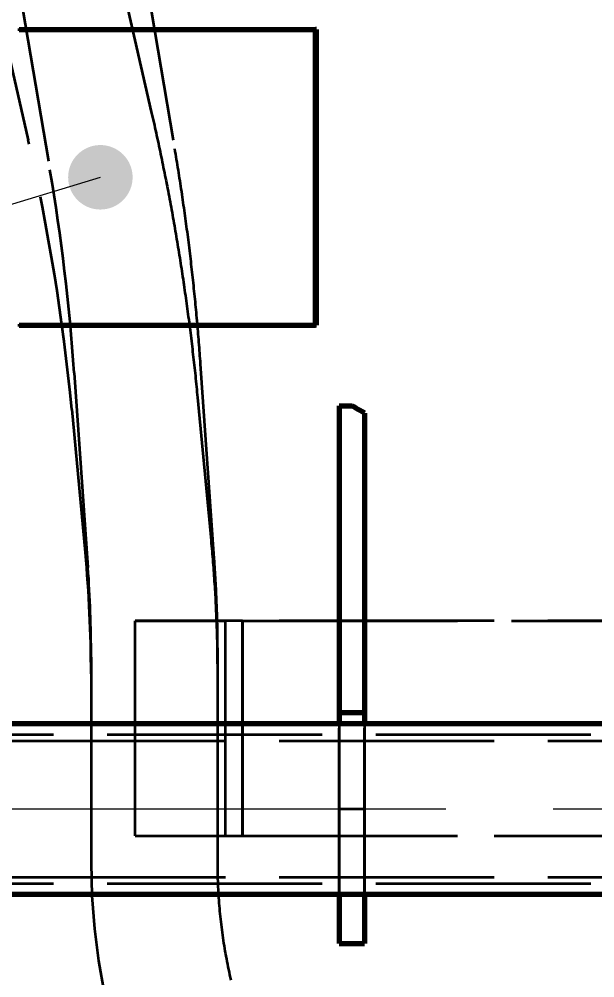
# Model space of a CAD drawing. Header units: millimetres. Extents: x 0 to 2382, y 0 to 420.
# Drawn here: x 143.16 to 153.87, y 230.86 to 248.69 of the extents above; entities that cross this region are included whole.
import ezdxf

# ---------------------------------------------------------------- set-up
doc = ezdxf.new("R2010")
doc.units = ezdxf.units.MM
doc.linetypes.add('IRAM-E-TRAZOS', pattern=[5, 4, -1])
doc.linetypes.add('IRAM-F-TRAZO-PUNTO', pattern=[20, 15, -2, 1, -2])
for name, color, linetype, lineweight in [('01-VISIBLE', 7, 'CONTINUOUS', 70), ('02-OCULTA', 4, 'IRAM-E-TRAZOS', 35), ('03-EJE', 1, 'IRAM-F-TRAZO-PUNTO', 18), ('04-COTA', 3, 'CONTINUOUS', 18), ('08-FINA', 5, 'CONTINUOUS', 18)]:
    doc.layers.add(name, color=color, linetype=linetype, lineweight=lineweight)
doc.styles.add('ISO3098', font='isocpeur.ttf')
doc.dimstyles.new('FLAMA-IRAM', dxfattribs={"dimtxt": 3.5, "dimasz": 3.5, "dimexe": 2, "dimexo": 1.5, "dimgap": 1, "dimtad": 1, "dimdec": 1, "dimtxsty": 'ISO3098', "dimblk": 'IRAM_FLECHA', "dimblk1": 'IRAM_FLECHA', "dimblk2": 'IRAM_FLECHA', "dimcen": 2.5, "dimclrd": 256, "dimclre": 256, "dimclrt": 256, "dimazin": 3, "dimtfac": 1, "dimtmove": 0, "dimatfit": 3, "dimlwd": 18, "dimlwe": 18})

# ---------------------------------------------------------------- blocks, each defined once
blk = doc.blocks.new('IRAM_FLECHA')
blk.add_solid([(0, 0), (-1, 0.125), (-1, -0.125)])

msp = doc.modelspace()

# ---------------------------------------------------------------- hatches: boundary and pattern name
at = {"layer": '08-FINA'}
h = msp.add_hatch(color=7, dxfattribs=at)
h.dxf.hatch_style = 1
edge = h.paths.add_edge_path()
edge.add_arc((144.673, 245.749), 0.6, 0, 360)

# ---------------------------------------------------------------- linework, layer by layer
at = {"layer": '01-VISIBLE'}
for p, q in [((148.676, 242.999), (148.676, 248.499)), ((148.693, 248.499), (148.676, 248.499)), ((148.693, 242.999), (148.693, 248.499)), ((148.693, 242.999), (148.676, 242.999)), ((149.113, 241.5), (149.113, 235.794)), ((149.113, 241.5), (149.35, 241.5)), ((149.588, 241.364), (149.588, 235.794)), ((149.113, 235.794), (149.113, 235.587)), ((149.113, 235.794), (149.588, 235.794)), ((149.588, 235.794), (149.588, 235.587)), ((139.8, 235.587), (179.2, 235.587)), ((139.8, 232.412), (179.2, 232.412)), ((149.113, 232.412), (149.113, 231.5)), ((149.588, 232.412), (149.588, 231.5)), ((149.113, 231.5), (149.588, 231.5))]:
    msp.add_line(p, q, dxfattribs=at)
for points in [[(143.161, 248.499), (143.211, 248.499), (143.261, 248.499), (143.311, 248.499), (143.361, 248.499), (143.412, 248.499), (143.462, 248.499), (143.512, 248.499), (143.562, 248.499), (143.612, 248.499), (143.662, 248.499), (143.712, 248.499), (143.763, 248.499), (143.813, 248.499), (143.863, 248.499), (143.913, 248.499), (143.963, 248.499), (144.013, 248.499), (144.063, 248.499), (144.114, 248.499), (144.164, 248.499), (144.214, 248.499), (144.264, 248.499), (144.314, 248.499), (144.364, 248.499), (144.414, 248.499), (144.465, 248.499), (144.515, 248.499), (144.565, 248.499), (144.615, 248.499), (144.665, 248.499), (144.715, 248.499), (144.765, 248.499), (144.815, 248.499), (144.866, 248.499), (144.916, 248.499), (144.966, 248.499), (145.016, 248.499), (145.066, 248.499), (145.116, 248.499), (145.166, 248.499), (145.217, 248.499), (145.267, 248.499), (145.317, 248.499), (145.367, 248.499), (145.417, 248.499), (145.467, 248.499), (145.517, 248.499), (145.568, 248.499), (145.618, 248.499), (145.668, 248.499), (145.718, 248.499), (145.768, 248.499), (145.818, 248.499), (145.868, 248.499), (145.919, 248.499), (145.969, 248.499), (146.019, 248.499), (146.069, 248.499), (146.119, 248.499), (146.169, 248.499), (146.219, 248.499), (146.27, 248.499), (146.32, 248.499), (146.37, 248.499), (146.42, 248.499), (146.47, 248.499), (146.52, 248.499), (146.57, 248.499), (146.62, 248.499), (146.671, 248.499), (146.721, 248.499), (146.771, 248.499), (146.821, 248.499), (146.871, 248.499), (146.921, 248.499), (146.971, 248.499), (147.022, 248.499), (147.072, 248.499), (147.122, 248.499), (147.172, 248.499), (147.222, 248.499), (147.272, 248.499), (147.322, 248.499), (147.373, 248.499), (147.423, 248.499), (147.473, 248.499), (147.523, 248.499), (147.573, 248.499), (147.623, 248.499), (147.673, 248.499), (147.724, 248.499), (147.774, 248.499), (147.824, 248.499), (147.874, 248.499), (147.924, 248.499), (147.974, 248.499), (148.024, 248.499), (148.075, 248.499), (148.125, 248.499), (148.175, 248.499), (148.225, 248.499), (148.275, 248.499), (148.325, 248.499), (148.375, 248.499), (148.425, 248.499), (148.476, 248.499), (148.526, 248.499), (148.576, 248.499), (148.626, 248.499), (148.676, 248.499)], [(143.161, 242.999), (143.211, 242.999), (143.261, 242.999), (143.311, 242.999), (143.361, 242.999), (143.412, 242.999), (143.462, 242.999), (143.512, 242.999), (143.562, 242.999), (143.612, 242.999), (143.662, 242.999), (143.712, 242.999), (143.763, 242.999), (143.813, 242.999), (143.863, 242.999), (143.913, 242.999), (143.963, 242.999), (144.013, 242.999), (144.063, 242.999), (144.114, 242.999), (144.164, 242.999), (144.214, 242.999), (144.264, 242.999), (144.314, 242.999), (144.364, 242.999), (144.414, 242.999), (144.465, 242.999), (144.515, 242.999), (144.565, 242.999), (144.615, 242.999), (144.665, 242.999), (144.715, 242.999), (144.765, 242.999), (144.815, 242.999), (144.866, 242.999), (144.916, 242.999), (144.966, 242.999), (145.016, 242.999), (145.066, 242.999), (145.116, 242.999), (145.166, 242.999), (145.217, 242.999), (145.267, 242.999), (145.317, 242.999), (145.367, 242.999), (145.417, 242.999), (145.467, 242.999), (145.517, 242.999), (145.568, 242.999), (145.618, 242.999), (145.668, 242.999), (145.718, 242.999), (145.768, 242.999), (145.818, 242.999), (145.868, 242.999), (145.919, 242.999), (145.969, 242.999), (146.019, 242.999), (146.069, 242.999), (146.119, 242.999), (146.169, 242.999), (146.219, 242.999), (146.27, 242.999), (146.32, 242.999), (146.37, 242.999), (146.42, 242.999), (146.47, 242.999), (146.52, 242.999), (146.57, 242.999), (146.62, 242.999), (146.671, 242.999), (146.721, 242.999), (146.771, 242.999), (146.821, 242.999), (146.871, 242.999), (146.921, 242.999), (146.971, 242.999), (147.022, 242.999), (147.072, 242.999), (147.122, 242.999), (147.172, 242.999), (147.222, 242.999), (147.272, 242.999), (147.322, 242.999), (147.373, 242.999), (147.423, 242.999), (147.473, 242.999), (147.523, 242.999), (147.573, 242.999), (147.623, 242.999), (147.673, 242.999), (147.724, 242.999), (147.774, 242.999), (147.824, 242.999), (147.874, 242.999), (147.924, 242.999), (147.974, 242.999), (148.024, 242.999), (148.075, 242.999), (148.125, 242.999), (148.175, 242.999), (148.225, 242.999), (148.275, 242.999), (148.325, 242.999), (148.375, 242.999), (148.425, 242.999), (148.476, 242.999), (148.526, 242.999), (148.576, 242.999), (148.626, 242.999), (148.676, 242.999)], [(149.588, 241.364), (149.548, 241.387), (149.508, 241.409), (149.469, 241.432), (149.429, 241.454), (149.389, 241.477), (149.35, 241.5)]]:
    msp.add_lwpolyline(points, dxfattribs=at)
at = {"layer": '02-OCULTA'}
for p, q in [((144.52, 255.315), (146.053, 246.278)), ((142.203, 254.922), (143.736, 245.885)), ((143.833, 254.76), (145.621, 246.966)), ((141.543, 254.234), (143.331, 246.44)), ((146.531, 242.278), (146.786, 238.657)), ((144.187, 242.114), (144.441, 238.493)), ((146.48, 241.653), (146.733, 238.991)), ((149.113, 231.5), (149.113, 241.5)), ((144.14, 241.431), (144.393, 238.769)), ((149.588, 231.5), (149.588, 241.364)), ((147.32, 237.5), (145.32, 237.5)), ((145.32, 237.5), (147, 237.5)), ((145.32, 233.5), (145.32, 237.5)), ((145.32, 233.5), (145.32, 237.5)), ((147, 233.5), (147, 237.5)), ((147, 233.5), (147, 237.5)), ((172, 237.5), (147, 237.5)), ((147.32, 237.5), (171.68, 237.5)), ((147.32, 233.5), (147.32, 237.5)), ((147.32, 237.5), (147.32, 233.5)), ((144.5, 236.823), (144.5, 233)), ((146.85, 236.823), (146.85, 233)), ((144.5, 236.515), (144.5, 233)), ((146.85, 236.515), (146.85, 233)), ((149.113, 235.587), (149.113, 234)), ((149.588, 235.587), (149.588, 234)), ((139.8, 235.387), (179.2, 235.387)), ((133, 235.27), (186, 235.27)), ((149.113, 234), (149.113, 232.412)), ((149.113, 234), (149.588, 234)), ((149.588, 234), (149.588, 232.412)), ((145.32, 233.5), (147.32, 233.5)), ((145.32, 233.5), (147, 233.5)), ((147, 233.5), (172, 233.5)), ((147.32, 233.5), (171.68, 233.5)), ((133, 232.73), (186, 232.73)), ((139.8, 232.612), (179.2, 232.612))]:
    msp.add_line(p, q, dxfattribs=at)
for points in [[(143.136, 248.499), (143.186, 248.499), (143.236, 248.499), (143.286, 248.499), (143.336, 248.499), (143.386, 248.499), (143.436, 248.499), (143.486, 248.499), (143.536, 248.499), (143.586, 248.499), (143.637, 248.499), (143.687, 248.499), (143.737, 248.499), (143.787, 248.499), (143.837, 248.499), (143.887, 248.499), (143.937, 248.499), (143.987, 248.499), (144.037, 248.499), (144.087, 248.499), (144.137, 248.499), (144.187, 248.499), (144.237, 248.499), (144.287, 248.499), (144.337, 248.499), (144.387, 248.499), (144.438, 248.499), (144.488, 248.499), (144.538, 248.499), (144.588, 248.499), (144.638, 248.499), (144.688, 248.499), (144.738, 248.499), (144.788, 248.499), (144.838, 248.499), (144.888, 248.499), (144.938, 248.499), (144.988, 248.499), (145.038, 248.499), (145.088, 248.499), (145.138, 248.499), (145.188, 248.499), (145.239, 248.499), (145.289, 248.499), (145.339, 248.499), (145.389, 248.499), (145.439, 248.499), (145.489, 248.499), (145.539, 248.499), (145.589, 248.499), (145.639, 248.499), (145.689, 248.499), (145.739, 248.499), (145.789, 248.499), (145.839, 248.499), (145.889, 248.499), (145.939, 248.499), (145.989, 248.499), (146.04, 248.499), (146.09, 248.499), (146.14, 248.499), (146.19, 248.499), (146.24, 248.499), (146.29, 248.499), (146.34, 248.499), (146.39, 248.499), (146.44, 248.499), (146.49, 248.499), (146.54, 248.499), (146.59, 248.499), (146.64, 248.499), (146.69, 248.499), (146.74, 248.499), (146.79, 248.499), (146.841, 248.499), (146.891, 248.499), (146.941, 248.499), (146.991, 248.499), (147.041, 248.499), (147.091, 248.499), (147.141, 248.499), (147.191, 248.499), (147.241, 248.499), (147.291, 248.499), (147.341, 248.499), (147.391, 248.499), (147.441, 248.499), (147.491, 248.499), (147.541, 248.499), (147.591, 248.499), (147.642, 248.499), (147.692, 248.499), (147.742, 248.499), (147.792, 248.499), (147.842, 248.499), (147.892, 248.499), (147.942, 248.499), (147.992, 248.499), (148.042, 248.499), (148.092, 248.499), (148.142, 248.499), (148.192, 248.499), (148.242, 248.499), (148.292, 248.499), (148.342, 248.499), (148.392, 248.499), (148.442, 248.499), (148.493, 248.499), (148.543, 248.499), (148.593, 248.499), (148.643, 248.499), (148.693, 248.499)], [(145.621, 246.966), (145.633, 246.917), (145.644, 246.868), (145.655, 246.819), (145.666, 246.77), (145.677, 246.721), (145.688, 246.671), (145.699, 246.622), (145.709, 246.573), (145.72, 246.524), (145.731, 246.475), (145.742, 246.426), (145.752, 246.376), (145.763, 246.327), (145.773, 246.278), (145.783, 246.229), (145.794, 246.179), (145.804, 246.13), (145.814, 246.081), (145.824, 246.032), (145.834, 245.982), (145.844, 245.933), (145.854, 245.884), (145.864, 245.834), (145.874, 245.785), (145.884, 245.735), (145.894, 245.686), (145.903, 245.637), (145.913, 245.587), (145.923, 245.538), (145.932, 245.488), (145.941, 245.439), (145.951, 245.39), (145.96, 245.34), (145.969, 245.291), (145.978, 245.241), (145.988, 245.192), (145.997, 245.142), (146.006, 245.093), (146.015, 245.043), (146.023, 244.994), (146.032, 244.944), (146.041, 244.894), (146.05, 244.845), (146.058, 244.795), (146.067, 244.746), (146.075, 244.696), (146.084, 244.646), (146.092, 244.597), (146.101, 244.547), (146.109, 244.498), (146.117, 244.448), (146.125, 244.398), (146.133, 244.349), (146.141, 244.299), (146.149, 244.249), (146.157, 244.199), (146.165, 244.15), (146.173, 244.1), (146.181, 244.05), (146.188, 244.001), (146.196, 243.951), (146.203, 243.901), (146.211, 243.851), (146.218, 243.801), (146.226, 243.752), (146.233, 243.702), (146.24, 243.652), (146.247, 243.602), (146.254, 243.552), (146.262, 243.503), (146.268, 243.453), (146.275, 243.403), (146.282, 243.353), (146.289, 243.303), (146.296, 243.253), (146.303, 243.203), (146.309, 243.154), (146.316, 243.104), (146.322, 243.054), (146.329, 243.004), (146.335, 242.954), (146.341, 242.904), (146.348, 242.854), (146.354, 242.804), (146.36, 242.754), (146.366, 242.704), (146.372, 242.654), (146.378, 242.604), (146.384, 242.554), (146.39, 242.504), (146.396, 242.454), (146.401, 242.404), (146.407, 242.354), (146.412, 242.304), (146.418, 242.254), (146.423, 242.204), (146.429, 242.154), (146.434, 242.104), (146.44, 242.054), (146.445, 242.004), (146.45, 241.954), (146.455, 241.904), (146.46, 241.854), (146.465, 241.804), (146.47, 241.754), (146.475, 241.703), (146.48, 241.653)], [(146.053, 246.278), (146.061, 246.228), (146.07, 246.178), (146.078, 246.129), (146.086, 246.079), (146.094, 246.029), (146.102, 245.98), (146.11, 245.93), (146.118, 245.88), (146.126, 245.83), (146.134, 245.781), (146.142, 245.731), (146.15, 245.681), (146.157, 245.631), (146.165, 245.582), (146.172, 245.532), (146.18, 245.482), (146.187, 245.432), (146.195, 245.382), (146.202, 245.332), (146.209, 245.283), (146.216, 245.233), (146.223, 245.183), (146.23, 245.133), (146.237, 245.083), (146.244, 245.033), (146.251, 244.983), (146.258, 244.933), (146.265, 244.883), (146.271, 244.834), (146.278, 244.784), (146.285, 244.734), (146.291, 244.684), (146.298, 244.634), (146.304, 244.584), (146.31, 244.534), (146.317, 244.484), (146.323, 244.434), (146.329, 244.384), (146.335, 244.334), (146.341, 244.284), (146.347, 244.234), (146.353, 244.184), (146.359, 244.134), (146.364, 244.084), (146.37, 244.034), (146.376, 243.984), (146.381, 243.934), (146.387, 243.884), (146.392, 243.833), (146.398, 243.783), (146.403, 243.733), (146.408, 243.683), (146.414, 243.633), (146.419, 243.583), (146.424, 243.533), (146.429, 243.483), (146.434, 243.433), (146.439, 243.383), (146.444, 243.332), (146.448, 243.282), (146.453, 243.232), (146.458, 243.182), (146.462, 243.132), (146.467, 243.082), (146.471, 243.031), (146.476, 242.981), (146.48, 242.931), (146.484, 242.881), (146.489, 242.831), (146.493, 242.781), (146.497, 242.73), (146.501, 242.68), (146.505, 242.63), (146.509, 242.58), (146.513, 242.529), (146.517, 242.479), (146.52, 242.429), (146.524, 242.379), (146.528, 242.329), (146.531, 242.278)], [(143.136, 242.999), (143.186, 242.999), (143.236, 242.999), (143.286, 242.999), (143.336, 242.999), (143.386, 242.999), (143.436, 242.999), (143.486, 242.999), (143.536, 242.999), (143.586, 242.999), (143.637, 242.999), (143.687, 242.999), (143.737, 242.999), (143.787, 242.999), (143.837, 242.999), (143.887, 242.999), (143.937, 242.999), (143.987, 242.999), (144.037, 242.999), (144.087, 242.999), (144.137, 242.999), (144.187, 242.999), (144.237, 242.999), (144.287, 242.999), (144.337, 242.999), (144.387, 242.999), (144.438, 242.999), (144.488, 242.999), (144.538, 242.999), (144.588, 242.999), (144.638, 242.999), (144.688, 242.999), (144.738, 242.999), (144.788, 242.999), (144.838, 242.999), (144.888, 242.999), (144.938, 242.999), (144.988, 242.999), (145.038, 242.999), (145.088, 242.999), (145.138, 242.999), (145.188, 242.999), (145.239, 242.999), (145.289, 242.999), (145.339, 242.999), (145.389, 242.999), (145.439, 242.999), (145.489, 242.999), (145.539, 242.999), (145.589, 242.999), (145.639, 242.999), (145.689, 242.999), (145.739, 242.999), (145.789, 242.999), (145.839, 242.999), (145.889, 242.999), (145.939, 242.999), (145.989, 242.999), (146.04, 242.999), (146.09, 242.999), (146.14, 242.999), (146.19, 242.999), (146.24, 242.999), (146.29, 242.999), (146.34, 242.999), (146.39, 242.999), (146.44, 242.999), (146.49, 242.999), (146.54, 242.999), (146.59, 242.999), (146.64, 242.999), (146.69, 242.999), (146.74, 242.999), (146.79, 242.999), (146.841, 242.999), (146.891, 242.999), (146.941, 242.999), (146.991, 242.999), (147.041, 242.999), (147.091, 242.999), (147.141, 242.999), (147.191, 242.999), (147.241, 242.999), (147.291, 242.999), (147.341, 242.999), (147.391, 242.999), (147.441, 242.999), (147.491, 242.999), (147.541, 242.999), (147.591, 242.999), (147.642, 242.999), (147.692, 242.999), (147.742, 242.999), (147.792, 242.999), (147.842, 242.999), (147.892, 242.999), (147.942, 242.999), (147.992, 242.999), (148.042, 242.999), (148.092, 242.999), (148.142, 242.999), (148.192, 242.999), (148.242, 242.999), (148.292, 242.999), (148.342, 242.999), (148.392, 242.999), (148.442, 242.999), (148.493, 242.999), (148.543, 242.999), (148.593, 242.999), (148.643, 242.999), (148.693, 242.999)], [(149.113, 241.5), (149.152, 241.5), (149.192, 241.5), (149.231, 241.5), (149.271, 241.5), (149.31, 241.5), (149.35, 241.5)], [(146.733, 238.991), (146.737, 238.941), (146.742, 238.89), (146.747, 238.84), (146.751, 238.79), (146.755, 238.739), (146.76, 238.689), (146.764, 238.638), (146.768, 238.588), (146.772, 238.537), (146.776, 238.487), (146.779, 238.436), (146.783, 238.386), (146.787, 238.335), (146.79, 238.285), (146.793, 238.234), (146.797, 238.184), (146.8, 238.133), (146.803, 238.083), (146.806, 238.032), (146.809, 237.982), (146.812, 237.931), (146.814, 237.881), (146.817, 237.83), (146.819, 237.78), (146.822, 237.729), (146.824, 237.678), (146.826, 237.628), (146.828, 237.577), (146.83, 237.527), (146.832, 237.476), (146.834, 237.426), (146.836, 237.375), (146.837, 237.324), (146.839, 237.274), (146.84, 237.223), (146.842, 237.173), (146.843, 237.122), (146.844, 237.071), (146.845, 237.021), (146.846, 236.97), (146.847, 236.92), (146.848, 236.869), (146.848, 236.818), (146.849, 236.768), (146.849, 236.717), (146.85, 236.666), (146.85, 236.616), (146.85, 236.565), (146.85, 236.515)], [(146.786, 238.657), (146.789, 238.606), (146.793, 238.555), (146.796, 238.505), (146.799, 238.454), (146.802, 238.403), (146.805, 238.352), (146.808, 238.301), (146.811, 238.25), (146.814, 238.199), (146.816, 238.148), (146.819, 238.097), (146.821, 238.046), (146.824, 237.995), (146.826, 237.944), (146.828, 237.894), (146.83, 237.843), (146.832, 237.792), (146.834, 237.741), (146.836, 237.69), (146.837, 237.639), (146.839, 237.588), (146.84, 237.537), (146.842, 237.486), (146.843, 237.435), (146.844, 237.384), (146.845, 237.333), (146.846, 237.282), (146.847, 237.231), (146.848, 237.18), (146.848, 237.129), (146.849, 237.078), (146.849, 237.027), (146.85, 236.976), (146.85, 236.925), (146.85, 236.874), (146.85, 236.823)], [(146.85, 233), (146.85, 232.95), (146.851, 232.9), (146.851, 232.85), (146.852, 232.8), (146.853, 232.75), (146.855, 232.7), (146.856, 232.65), (146.858, 232.6), (146.86, 232.55), (146.863, 232.5), (146.866, 232.45), (146.869, 232.4), (146.872, 232.35), (146.875, 232.3), (146.879, 232.25), (146.883, 232.2), (146.887, 232.151), (146.892, 232.101), (146.897, 232.051), (146.902, 232.001), (146.907, 231.952), (146.913, 231.902), (146.919, 231.852), (146.925, 231.802), (146.931, 231.753), (146.938, 231.703), (146.944, 231.654), (146.951, 231.604), (146.959, 231.555), (146.966, 231.505), (146.974, 231.456), (146.982, 231.406), (146.991, 231.357), (147, 231.308), (147.008, 231.259), (147.018, 231.209), (147.027, 231.16), (147.037, 231.111), (147.047, 231.062), (147.057, 231.013), (147.067, 230.964), (147.078, 230.915), (147.089, 230.867), (147.1, 230.818)], [(146.85, 233), (146.85, 232.95), (146.851, 232.9), (146.851, 232.85), (146.852, 232.8), (146.853, 232.75), (146.855, 232.7), (146.856, 232.65), (146.858, 232.6), (146.86, 232.55), (146.863, 232.5), (146.866, 232.45), (146.869, 232.4), (146.872, 232.35), (146.875, 232.3), (146.879, 232.25), (146.883, 232.2), (146.887, 232.151), (146.892, 232.101), (146.897, 232.051), (146.902, 232.001), (146.907, 231.952), (146.913, 231.902), (146.919, 231.852), (146.925, 231.802), (146.931, 231.753), (146.938, 231.703), (146.944, 231.654), (146.951, 231.604), (146.959, 231.555), (146.966, 231.505), (146.974, 231.456), (146.982, 231.406), (146.991, 231.357), (147, 231.308), (147.008, 231.259), (147.018, 231.209), (147.027, 231.16), (147.037, 231.111), (147.047, 231.062), (147.057, 231.013), (147.067, 230.964), (147.078, 230.915), (147.089, 230.867), (147.1, 230.818)], [(149.113, 231.5), (149.165, 231.5), (149.218, 231.5), (149.271, 231.5), (149.324, 231.5), (149.376, 231.5), (149.429, 231.5), (149.482, 231.5), (149.535, 231.5), (149.588, 231.5)]]:
    msp.add_lwpolyline(points, dxfattribs=at)
for centre, radius, start, end in [((105.489, 237.758), 38.825, 5.4292, 12.923), ((105.457, 239.393), 38.825, 4.0184, 9.6255), ((120.675, 236.515), 23.825, 0, 5.4292), ((120.675, 236.823), 23.825, 0, 4.0184), ((156.5, 233), 12, 180, -90), ((156.5, 233), 12, 180, -90)]:
    msp.add_arc(centre, radius, start, end, dxfattribs=at)
at = {"layer": '03-EJE'}
msp.add_line((136.1, 234), (182.9, 234), dxfattribs=at)
at = {"layer": '08-FINA'}
msp.add_line((104.828, 233.661), (144.673, 245.749), dxfattribs=at)

# ---------------------------------------------------------------- dimensions: what is measured, and where the dimension line sits
at = {"layer": '04-COTA'}
msp.add_linear_dim(base=(121, 216.5), p1=(140, 216.5), p2=(156.5, 313.738), angle=90, dimstyle='FLAMA-IRAM', override={"dimlfac": 10}, dxfattribs=at).render()

doc.saveas('drawing.dxf')
